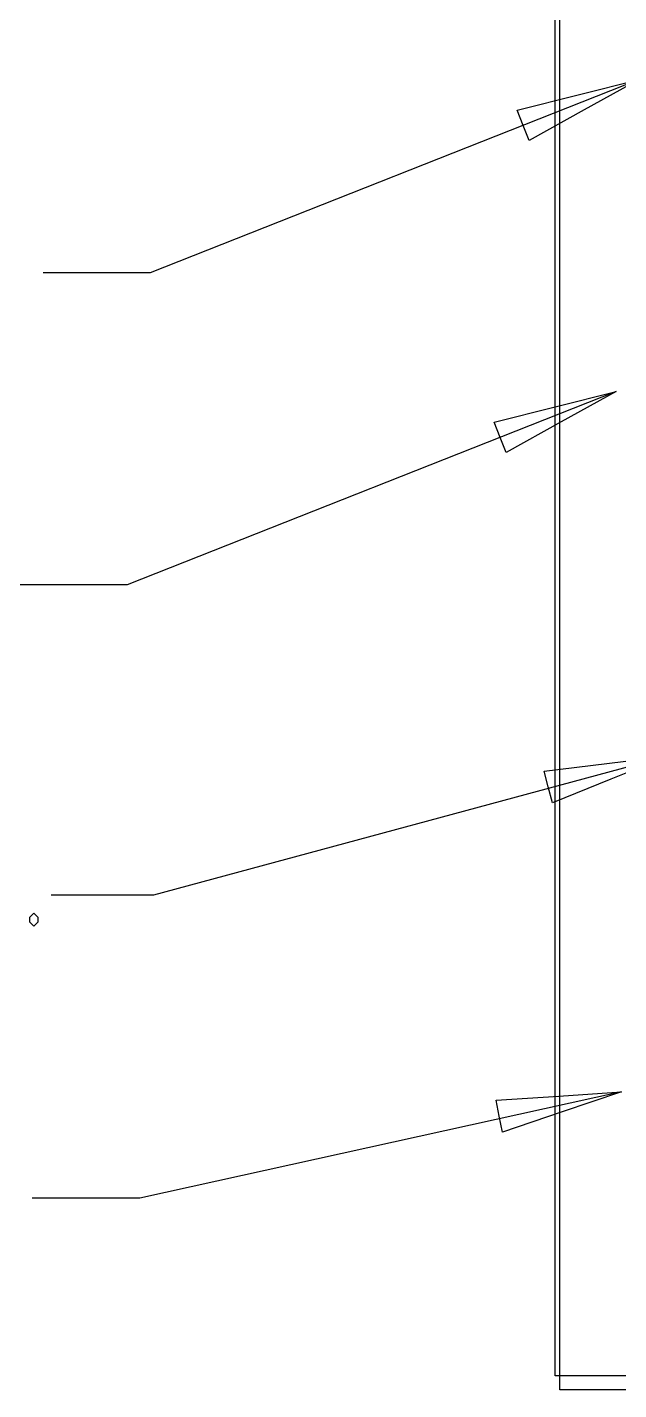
# Model space of a CAD drawing. Header units: metres. Extents: x 0 to 16.5, y 0 to 11.5.
# Drawn here: x 8.907 to 9.246, y 7.123 to 7.905 of the extents above; entities that cross this region are included whole.
import ezdxf

# ---------------------------------------------------------------- set-up
doc = ezdxf.new("R2010")
doc.units = ezdxf.units.M

msp = doc.modelspace()

# ---------------------------------------------------------------- linework, layer by layer
for points in [[(9.80176, 7.13097), (9.20942, 7.13097), (9.20942, 8.6334), (9.80176, 8.6334), (9.80176, 7.13097)], [(9.19103, 7.84831), (9.18761, 7.85699), (9.2226, 7.86583), (9.25765, 7.87468), (9.22607, 7.85715), (9.1945, 7.83968), (9.19103, 7.84831)], [(9.19103, 7.84831), (9.18761, 7.85699), (9.2226, 7.86583), (9.25765, 7.87468), (9.22607, 7.85715), (9.1945, 7.83968), (9.19103, 7.84831)], [(9.1779, 7.66932), (9.17449, 7.678), (9.20953, 7.68679), (9.24451, 7.69569), (9.21294, 7.67817), (9.18138, 7.66069), (9.1779, 7.66932)], [(9.1779, 7.66932), (9.17449, 7.678), (9.20953, 7.68679), (9.24451, 7.69569), (9.21294, 7.67817), (9.18138, 7.66069), (9.1779, 7.66932)], [(9.20551, 7.46881), (9.20318, 7.47781), (9.23904, 7.48226), (9.27485, 7.48665), (9.24138, 7.47319), (9.20785, 7.45979), (9.20551, 7.46881)], [(9.20551, 7.46881), (9.20318, 7.47781), (9.23904, 7.48226), (9.27485, 7.48665), (9.24138, 7.47319), (9.20785, 7.45979), (9.20551, 7.46881)], [(8.90782, 7.39139), (8.91032, 7.38889), (8.91282, 7.39139), (8.91282, 7.39399), (8.91032, 7.39649), (8.90782, 7.39399), (8.90782, 7.39139)], [(9.17731, 7.27989), (9.17551, 7.28907), (9.21153, 7.2915), (9.2475, 7.294), (9.21337, 7.28239), (9.17914, 7.27078), (9.17731, 7.27989)], [(9.17731, 7.27989), (9.17551, 7.28907), (9.21153, 7.2915), (9.2475, 7.294), (9.21337, 7.28239), (9.17914, 7.27078), (9.17731, 7.27989)]]:
    msp.add_lwpolyline(points, close=True)
for points in [[(9.76904, 8.62565), (9.80436, 8.62565), (9.80436, 7.12304), (9.21203, 7.12304), (9.21203, 8.62565), (9.24735, 8.62565)], [(9.25765, 7.87468), (8.97711, 7.76372), (8.91569, 7.76372)], [(9.24451, 7.69569), (8.96397, 7.58469), (8.9025, 7.58469)], [(9.27485, 7.48665), (8.979, 7.40679), (8.92031, 7.40679)], [(9.2475, 7.294), (8.97114, 7.23296), (8.90935, 7.23296)]]:
    msp.add_lwpolyline(points)

doc.saveas('drawing.dxf')
